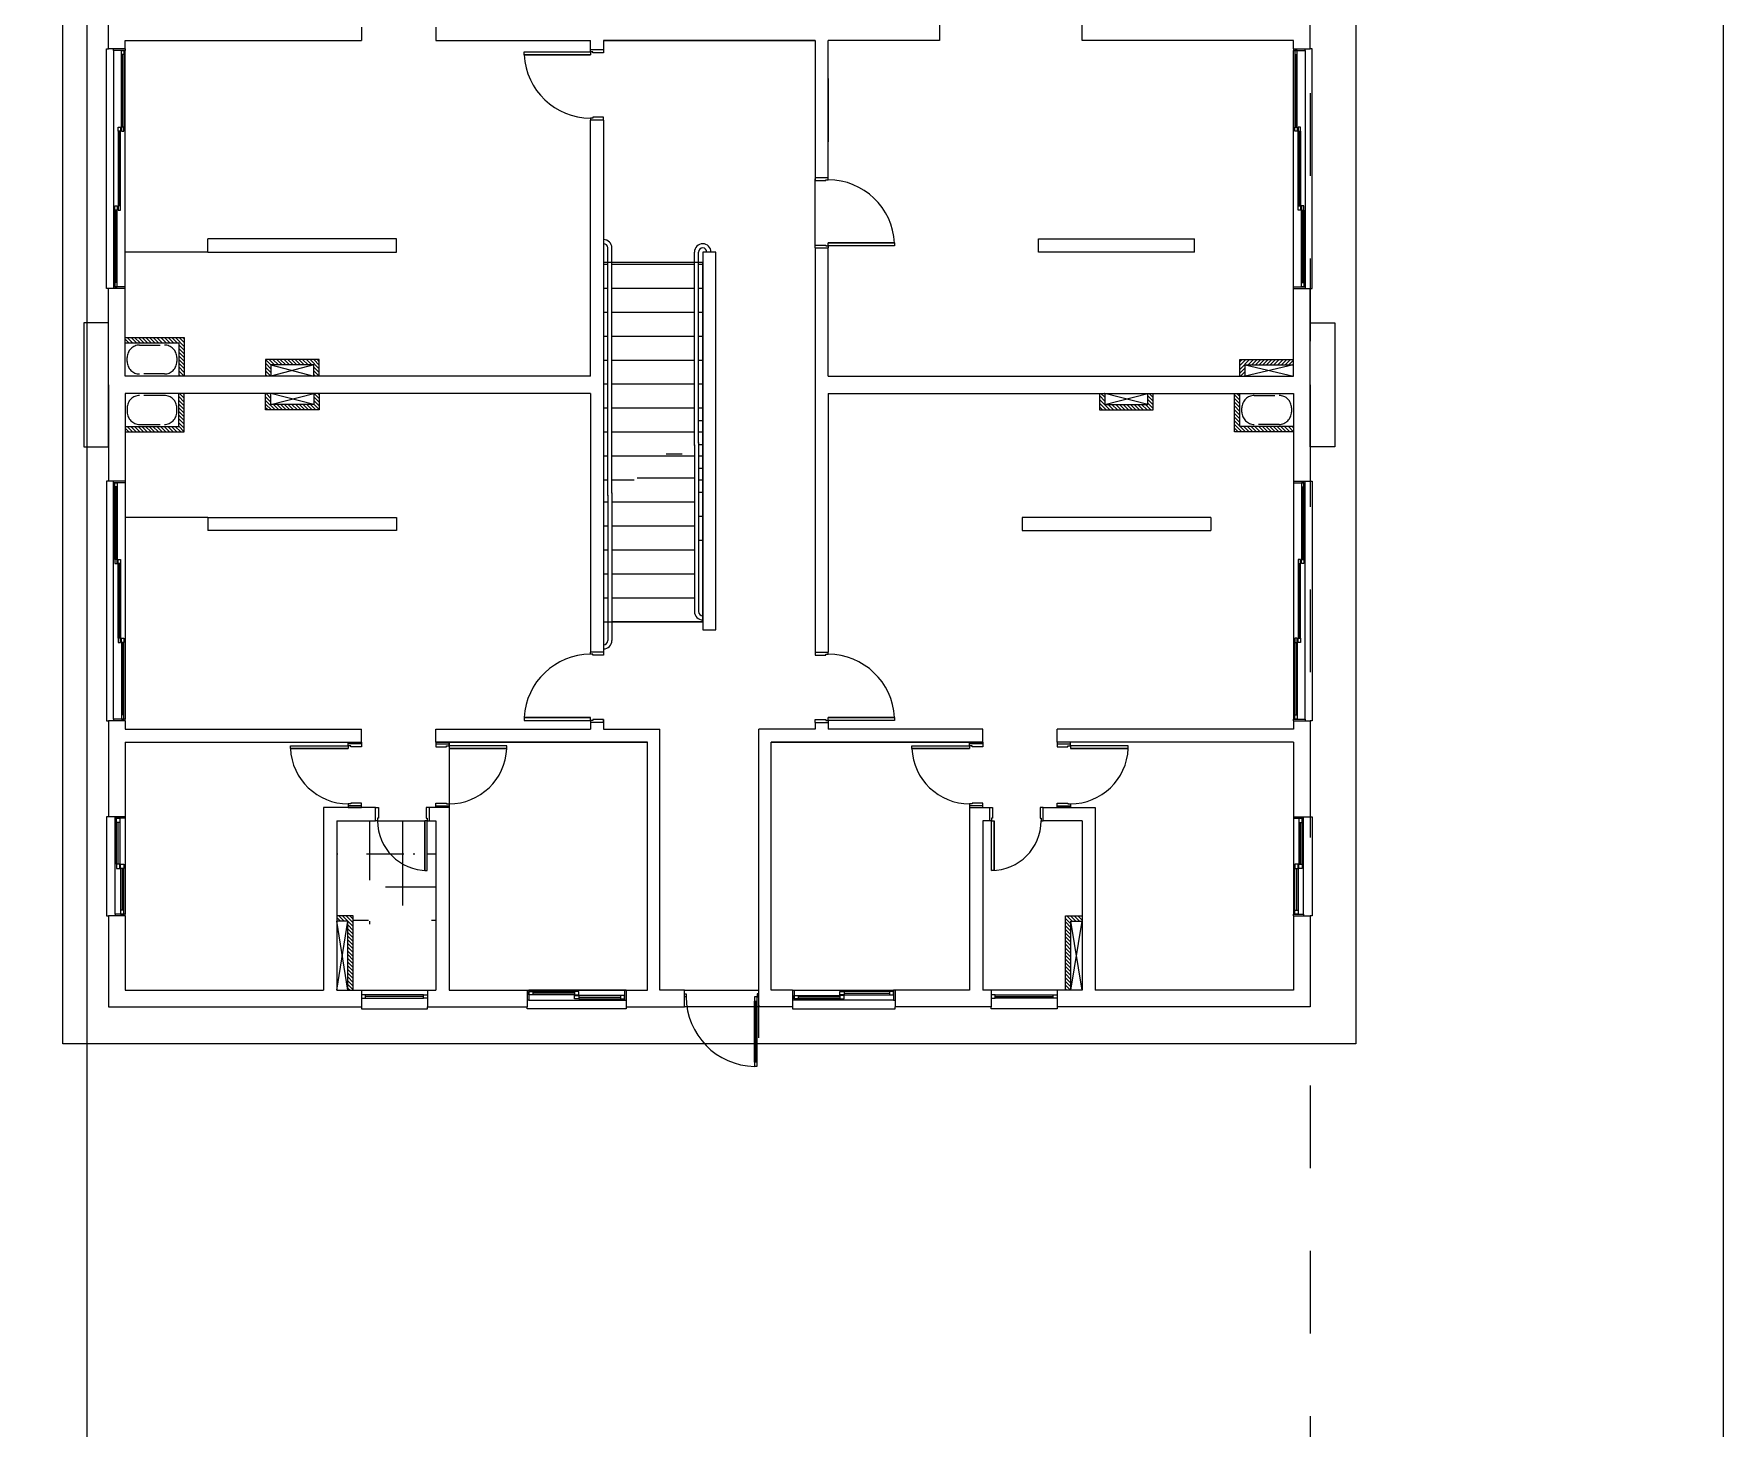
# Model space of a CAD drawing. Header units: millimetres. Extents: x 409504 to 410674, y 7402686 to 14806894.
# Drawn here: x 409858.56 to 409879.01, y 7402901.92 to 7402918.79 of the extents above; entities that cross this region are included whole.
import ezdxf

# ---------------------------------------------------------------- set-up
doc = ezdxf.new("R2010")
doc.units = ezdxf.units.MM
doc.set_wipeout_variables(frame=1)
doc.linetypes.add('DASHED2', pattern=[0.375, 0.25, -0.125])
doc.linetypes.add('JIS_02_1.0', pattern=[2, 1, -1])
for name, color, linetype in [('Edificação Habitacional', 6, 'Continuous'), ('G_meiofio', 8, 'Continuous'), ('G_quadra', 4, 'Continuous'), ('G_txareasdatas', 1, 'Continuous')]:
    doc.layers.add(name, color=color, linetype=linetype)

# ---------------------------------------------------------------- blocks, each defined once
blk = doc.blocks.new('A$C5CAC4E4C')
for p, q in [((0, 0), (0, 16.25)), ((15.65, 16.25), (15.65, 0)), ((10.61, 13.337), (10.61, 12.137)), ((0.555, 12.137), (0.555, 13.197)), ((15.095, 12.137), (15.095, 13.197)), ((3.615, 12.297), (3.615, 12.137)), ((4.515, 12.297), (4.515, 12.137)), ((12.335, 12.137), (12.335, 12.382)), ((0.555, 12.137), (0.555, 12.137)), ((0.555, 12.037), (0.555, 12.137)), ((0.755, 12.137), (3.615, 12.137)), ((0.755, 12.037), (0.755, 12.137)), ((4.515, 12.137), (6.385, 12.137)), ((6.545, 12.137), (9.105, 12.137)), ((6.545, 12.137), (6.545, 11.987)), ((9.105, 12.137), (6.545, 12.137)), ((9.105, 12.137), (9.105, 10.477)), ((9.265, 10.477), (9.265, 12.137)), ((10.61, 12.137), (9.265, 12.137)), ((14.895, 12.137), (12.335, 12.137)), ((14.895, 12.037), (14.895, 12.137)), ((15.095, 12.137), (15.095, 12.137)), ((15.095, 12.037), (15.095, 12.137)), ((0.53, 9.137), (0.53, 12.037)), ((0.53, 12.037), (0.555, 12.037)), ((0.755, 12.037), (0.555, 12.037)), ((0.615, 12.017), (0.615, 12.037)), ((0.615, 12.017), (0.615, 9.157)), ((0.755, 12.017), (0.615, 12.017)), ((0.71, 11.967), (0.71, 12.017)), ((0.71, 12.017), (0.74, 12.017)), ((0.71, 11.089), (0.71, 11.967)), ((0.74, 11.967), (0.71, 11.967)), ((0.725, 11.089), (0.725, 11.967)), ((0.74, 12.017), (0.74, 11.967)), ((0.74, 11.967), (0.74, 11.089)), ((0.755, 12.037), (0.755, 12.017)), ((0.755, 9.157), (0.755, 12.017)), ((6.545, 12.022), (6.385, 12.022)), ((14.895, 12.037), (15.095, 12.037)), ((14.895, 12.037), (14.895, 12.017)), ((14.895, 9.157), (14.895, 12.017)), ((14.895, 12.017), (15.035, 12.017)), ((14.91, 12.017), (14.91, 11.967)), ((14.94, 12.017), (14.91, 12.017)), ((14.91, 11.967), (14.91, 11.089)), ((14.91, 11.967), (14.94, 11.967)), ((14.925, 11.089), (14.925, 11.967)), ((14.94, 11.967), (14.94, 12.017)), ((14.94, 11.089), (14.94, 11.967)), ((15.035, 12.017), (15.035, 12.037)), ((15.035, 12.017), (15.035, 9.157)), ((15.12, 12.037), (15.095, 12.037)), ((15.12, 9.137), (15.12, 12.037)), ((9.265, 11.677), (9.265, 10.912)), ((0.67, 11.039), (0.67, 11.089)), ((0.67, 11.089), (0.7, 11.089)), ((0.7, 11.089), (0.7, 11.039)), ((0.74, 11.089), (0.71, 11.089)), ((0.71, 11.089), (0.71, 11.039)), ((0.74, 11.039), (0.74, 11.089)), ((6.385, 8.077), (6.385, 11.172)), ((6.545, 11.172), (6.385, 11.172)), ((6.545, 11.172), (6.545, 4.737)), ((14.91, 11.039), (14.91, 11.089)), ((14.91, 11.089), (14.94, 11.089)), ((14.94, 11.089), (14.94, 11.039)), ((14.95, 11.089), (14.95, 11.039)), ((14.98, 11.089), (14.95, 11.089)), ((14.98, 11.039), (14.98, 11.089)), ((0.67, 11.039), (0.67, 10.135)), ((0.7, 11.039), (0.67, 11.039)), ((0.685, 11.039), (0.685, 10.135)), ((0.7, 10.135), (0.7, 11.039)), ((0.71, 11.039), (0.74, 11.039)), ((14.94, 11.039), (14.91, 11.039)), ((14.95, 10.135), (14.95, 11.039)), ((14.95, 11.039), (14.98, 11.039)), ((14.965, 11.039), (14.965, 10.135)), ((14.98, 11.039), (14.98, 10.135)), ((9.105, 10.477), (9.265, 10.477)), ((9.105, 9.662), (9.105, 10.462)), ((0.63, 10.085), (0.63, 10.135)), ((0.63, 10.135), (0.66, 10.135)), ((0.63, 10.085), (0.63, 9.207)), ((0.66, 10.085), (0.63, 10.085)), ((0.645, 10.085), (0.645, 9.207)), ((0.66, 10.135), (0.66, 10.085)), ((0.66, 9.207), (0.66, 10.085)), ((0.7, 10.135), (0.67, 10.135)), ((0.67, 10.135), (0.67, 10.085)), ((0.67, 10.085), (0.7, 10.085)), ((0.7, 10.085), (0.7, 10.135)), ((14.95, 10.085), (14.95, 10.135)), ((14.95, 10.135), (14.98, 10.135)), ((14.98, 10.085), (14.95, 10.085)), ((14.98, 10.135), (14.98, 10.085)), ((14.99, 10.135), (14.99, 10.085)), ((15.02, 10.135), (14.99, 10.135)), ((14.99, 9.207), (14.99, 10.085)), ((14.99, 10.085), (15.02, 10.085)), ((15.005, 10.085), (15.005, 9.207)), ((15.02, 10.085), (15.02, 10.135)), ((15.02, 10.085), (15.02, 9.207)), ((1.755, 9.577), (1.755, 9.737)), ((4.04, 9.737), (1.755, 9.737)), ((4.04, 9.577), (4.04, 9.737)), ((6.545, 9.727), (6.545, 9.727)), ((6.545, 9.677), (6.545, 9.677)), ((6.595, 6.632), (6.595, 9.627)), ((6.645, 6.661), (6.645, 9.627)), ((7.745, 9.677), (7.745, 9.677)), ((7.745, 9.677), (7.745, 9.677)), ((7.745, 9.627), (7.745, 9.627)), ((7.745, 9.627), (7.745, 9.627)), ((9.105, 9.627), (9.105, 4.737)), ((9.105, 9.627), (9.265, 9.627)), ((9.265, 8.077), (9.265, 9.627)), ((11.81, 9.577), (11.81, 9.737)), ((11.81, 9.737), (13.695, 9.737)), ((13.695, 9.577), (13.695, 9.737)), ((1.755, 9.577), (0.755, 9.577)), ((1.755, 9.577), (4.04, 9.577)), ((7.745, 9.452), (6.545, 9.452)), ((6.545, 9.452), (6.545, 5.102)), ((6.595, 9.427), (6.545, 9.427)), ((7.645, 9.427), (6.645, 9.427)), ((7.645, 7.238), (7.645, 9.577)), ((7.695, 7.267), (7.695, 9.577)), ((7.745, 9.427), (7.695, 9.427)), ((7.905, 9.577), (7.745, 9.577)), ((7.745, 9.577), (7.745, 5.007)), ((7.745, 5.102), (7.745, 9.452)), ((7.795, 9.577), (7.795, 9.577)), ((7.845, 9.577), (7.845, 9.577)), ((7.905, 5.007), (7.905, 9.577)), ((13.695, 9.577), (11.81, 9.577)), ((0.66, 9.207), (0.63, 9.207)), ((0.63, 9.207), (0.63, 9.157)), ((0.66, 9.157), (0.66, 9.207)), ((14.99, 9.157), (14.99, 9.207)), ((14.99, 9.207), (15.02, 9.207)), ((15.02, 9.207), (15.02, 9.157)), ((0.555, 9.137), (0.53, 9.137)), ((0.755, 9.137), (0.555, 9.137)), ((0.555, 7.972), (0.555, 9.137)), ((0.755, 9.157), (0.615, 9.157)), ((0.615, 9.157), (0.615, 9.137)), ((0.63, 9.157), (0.66, 9.157)), ((0.755, 9.137), (0.755, 9.157)), ((0.755, 8.077), (0.755, 9.137)), ((6.595, 9.137), (6.545, 9.137)), ((7.645, 9.137), (6.645, 9.137)), ((7.745, 9.137), (7.695, 9.137)), ((14.895, 9.137), (14.895, 9.157)), ((14.895, 9.157), (15.035, 9.157)), ((14.895, 9.137), (15.095, 9.137)), ((14.895, 8.077), (14.895, 9.137)), ((15.02, 9.157), (14.99, 9.157)), ((15.035, 9.157), (15.035, 9.137)), ((15.095, 7.972), (15.095, 9.137)), ((15.095, 9.137), (15.12, 9.137)), ((6.595, 8.847), (6.545, 8.847)), ((7.645, 8.847), (6.645, 8.847)), ((7.745, 8.847), (7.695, 8.847)), ((0.555, 8.722), (0.255, 8.722)), ((0.255, 8.722), (0.255, 7.222)), ((0.555, 7.222), (0.555, 8.722)), ((15.095, 7.222), (15.095, 8.722)), ((15.095, 8.722), (15.395, 8.722)), ((15.395, 8.722), (15.395, 7.222)), ((0.755, 8.542), (1.47, 8.542)), ((0.755, 8.477), (1.405, 8.477)), ((1.405, 8.477), (1.405, 8.077)), ((1.47, 8.542), (1.47, 8.077)), ((6.595, 8.557), (6.545, 8.557)), ((7.645, 8.557), (6.645, 8.557)), ((7.745, 8.557), (7.695, 8.557)), ((3.105, 8.277), (2.455, 8.277)), ((2.455, 8.277), (2.455, 8.077)), ((2.52, 8.212), (3.04, 8.077)), ((3.04, 8.212), (2.52, 8.077)), ((3.04, 8.212), (2.52, 8.212)), ((2.52, 8.212), (2.52, 8.077)), ((3.04, 8.077), (3.04, 8.212)), ((3.105, 8.077), (3.105, 8.277)), ((6.595, 8.267), (6.545, 8.267)), ((7.645, 8.267), (6.645, 8.267)), ((7.745, 8.267), (7.695, 8.267)), ((14.245, 8.077), (14.245, 8.277)), ((14.245, 8.277), (14.895, 8.277)), ((14.895, 8.212), (14.31, 8.077)), ((14.31, 8.212), (14.895, 8.077)), ((14.31, 8.077), (14.31, 8.212)), ((14.31, 8.212), (14.895, 8.212)), ((6.385, 8.077), (0.755, 8.077)), ((6.385, 8.077), (0.755, 8.077)), ((6.595, 7.977), (6.545, 7.977)), ((7.645, 7.977), (6.645, 7.977)), ((7.745, 7.977), (7.695, 7.977)), ((9.265, 8.077), (14.895, 8.077)), ((9.265, 8.077), (14.895, 8.077)), ((0.555, 7.972), (0.555, 6.807)), ((6.385, 7.867), (0.755, 7.867)), ((0.755, 7.867), (0.755, 6.807)), ((1.405, 7.467), (1.405, 7.867)), ((1.47, 7.402), (1.47, 7.867)), ((2.455, 7.667), (2.455, 7.867)), ((2.52, 7.732), (3.04, 7.867)), ((3.04, 7.732), (2.52, 7.867)), ((2.52, 7.732), (2.52, 7.867)), ((3.04, 7.867), (3.04, 7.732)), ((3.105, 7.867), (3.105, 7.667)), ((6.385, 7.867), (6.385, 4.737)), ((9.265, 7.867), (9.265, 4.737)), ((9.265, 7.867), (14.895, 7.867)), ((12.545, 7.867), (12.545, 7.667)), ((13.13, 7.732), (12.61, 7.867)), ((12.61, 7.732), (13.13, 7.867)), ((12.61, 7.867), (12.61, 7.732)), ((13.13, 7.732), (13.13, 7.867)), ((13.195, 7.667), (13.195, 7.867)), ((14.18, 7.402), (14.18, 7.867)), ((14.245, 7.467), (14.245, 7.867)), ((14.895, 7.867), (14.895, 6.807)), ((15.095, 7.972), (15.095, 6.807)), ((3.105, 7.667), (2.455, 7.667)), ((3.04, 7.732), (2.52, 7.732)), ((6.595, 7.687), (6.545, 7.687)), ((7.645, 7.687), (6.645, 7.687)), ((7.745, 7.687), (7.695, 7.687)), ((12.545, 7.667), (13.195, 7.667)), ((12.61, 7.732), (13.13, 7.732)), ((0.755, 7.467), (1.405, 7.467)), ((0.755, 7.402), (1.47, 7.402)), ((6.595, 7.397), (6.545, 7.397)), ((7.645, 7.397), (6.645, 7.397)), ((7.745, 7.537), (7.695, 7.537)), ((7.745, 7.397), (7.695, 7.397)), ((14.895, 7.402), (14.18, 7.402)), ((14.895, 7.467), (14.245, 7.467)), ((0.255, 7.222), (0.555, 7.222)), ((7.645, 7.243), (7.645, 5.227)), ((7.695, 7.272), (7.695, 5.227)), ((7.745, 7.247), (7.695, 7.247)), ((15.395, 7.222), (15.095, 7.222)), ((6.595, 7.107), (6.545, 7.107)), ((7.418, 7.107), (6.645, 7.107)), ((7.495, 7.132), (7.302, 7.132)), ((7.645, 7.107), (7.418, 7.107)), ((7.745, 7.107), (7.695, 7.107)), ((7.745, 6.957), (7.695, 6.957)), ((0.555, 6.807), (0.53, 6.807)), ((0.53, 6.807), (0.53, 3.907)), ((0.755, 6.807), (0.555, 6.807)), ((0.615, 6.787), (0.615, 6.807)), ((0.615, 3.927), (0.615, 6.787)), ((0.755, 6.787), (0.615, 6.787)), ((0.63, 6.737), (0.63, 6.787)), ((0.63, 6.787), (0.66, 6.787)), ((0.66, 6.787), (0.66, 6.737)), ((0.755, 6.807), (0.755, 6.787)), ((0.755, 6.787), (0.755, 3.927)), ((6.595, 6.817), (6.545, 6.817)), ((6.916, 6.817), (6.645, 6.817)), ((7.645, 6.842), (6.95, 6.842)), ((7.745, 6.817), (7.695, 6.817)), ((14.895, 6.807), (15.095, 6.807)), ((14.895, 6.807), (14.895, 6.787)), ((14.895, 6.787), (14.895, 3.927)), ((14.895, 6.787), (15.035, 6.787)), ((14.99, 6.787), (14.99, 6.737)), ((15.02, 6.787), (14.99, 6.787)), ((15.02, 6.737), (15.02, 6.787)), ((15.035, 6.787), (15.035, 6.807)), ((15.035, 3.927), (15.035, 6.787)), ((15.095, 6.807), (15.12, 6.807)), ((15.12, 6.807), (15.12, 3.907)), ((0.63, 5.859), (0.63, 6.737)), ((0.66, 6.737), (0.63, 6.737)), ((0.645, 5.859), (0.645, 6.737)), ((0.66, 6.737), (0.66, 5.859)), ((6.595, 6.552), (6.545, 6.552)), ((6.595, 6.637), (6.595, 4.877)), ((6.645, 6.666), (6.645, 4.877)), ((7.645, 6.552), (6.645, 6.552)), ((7.745, 6.667), (7.695, 6.667)), ((14.99, 6.737), (14.99, 5.859)), ((14.99, 6.737), (15.02, 6.737)), ((15.005, 5.859), (15.005, 6.737)), ((15.02, 5.859), (15.02, 6.737)), ((1.755, 6.367), (0.755, 6.367)), ((1.755, 6.367), (4.04, 6.367)), ((1.755, 6.367), (1.755, 6.207)), ((4.04, 6.367), (4.04, 6.207)), ((7.745, 6.377), (7.695, 6.377)), ((13.895, 6.367), (11.61, 6.367)), ((11.61, 6.367), (11.61, 6.207)), ((13.895, 6.367), (13.895, 6.207)), ((4.04, 6.207), (1.755, 6.207)), ((6.595, 6.262), (6.545, 6.262)), ((7.645, 6.262), (6.645, 6.262)), ((11.61, 6.207), (13.895, 6.207)), ((6.595, 5.972), (6.545, 5.972)), ((7.645, 5.972), (6.645, 5.972)), ((7.745, 6.087), (7.695, 6.087)), ((0.66, 5.859), (0.63, 5.859)), ((0.63, 5.859), (0.63, 5.809)), ((0.63, 5.809), (0.66, 5.809)), ((0.66, 5.809), (0.66, 5.859)), ((0.67, 5.809), (0.67, 5.859)), ((0.67, 5.859), (0.7, 5.859)), ((0.67, 4.905), (0.67, 5.809)), ((0.7, 5.809), (0.67, 5.809)), ((0.685, 4.905), (0.685, 5.809)), ((0.7, 5.859), (0.7, 5.809)), ((0.7, 5.809), (0.7, 4.905)), ((14.95, 5.859), (14.95, 5.809)), ((14.98, 5.859), (14.95, 5.859)), ((14.95, 5.809), (14.95, 4.905)), ((14.95, 5.809), (14.98, 5.809)), ((14.965, 4.905), (14.965, 5.809)), ((14.98, 5.809), (14.98, 5.859)), ((14.98, 4.905), (14.98, 5.809)), ((14.99, 5.809), (14.99, 5.859)), ((14.99, 5.859), (15.02, 5.859)), ((15.02, 5.809), (14.99, 5.809)), ((15.02, 5.859), (15.02, 5.809)), ((6.595, 5.682), (6.545, 5.682)), ((7.645, 5.682), (6.645, 5.682)), ((6.595, 5.392), (6.545, 5.392)), ((7.645, 5.392), (6.645, 5.392)), ((7.745, 5.177), (7.745, 5.177)), ((7.745, 5.127), (7.745, 5.127)), ((6.545, 5.102), (7.745, 5.102)), ((7.745, 5.102), (6.645, 5.102)), ((7.745, 5.007), (7.905, 5.007)), ((0.7, 4.905), (0.67, 4.905)), ((0.67, 4.905), (0.67, 4.855)), ((0.67, 4.855), (0.7, 4.855)), ((0.7, 4.855), (0.7, 4.905)), ((0.71, 4.855), (0.71, 4.905)), ((0.71, 4.905), (0.74, 4.905)), ((0.71, 4.855), (0.71, 3.977)), ((0.74, 4.855), (0.71, 4.855)), ((0.725, 4.855), (0.725, 3.977)), ((0.74, 4.905), (0.74, 4.855)), ((0.74, 3.977), (0.74, 4.855)), ((6.545, 4.737), (6.385, 4.737)), ((6.545, 4.827), (6.545, 4.827)), ((6.545, 4.777), (6.545, 4.777)), ((9.105, 4.737), (9.265, 4.737)), ((14.91, 4.905), (14.91, 4.855)), ((14.94, 4.905), (14.91, 4.905)), ((14.91, 3.977), (14.91, 4.855)), ((14.91, 4.855), (14.94, 4.855)), ((14.925, 4.855), (14.925, 3.977)), ((14.94, 4.855), (14.94, 4.905)), ((14.94, 4.855), (14.94, 3.977)), ((14.95, 4.855), (14.95, 4.905)), ((14.95, 4.905), (14.98, 4.905)), ((14.98, 4.855), (14.95, 4.855)), ((14.98, 4.905), (14.98, 4.855)), ((0.53, 3.907), (0.555, 3.907)), ((0.555, 3.907), (0.555, 3.807)), ((0.755, 3.907), (0.555, 3.907)), ((0.755, 3.927), (0.615, 3.927)), ((0.615, 3.927), (0.615, 3.907)), ((0.74, 3.977), (0.71, 3.977)), ((0.71, 3.977), (0.71, 3.927)), ((0.71, 3.927), (0.74, 3.927)), ((0.74, 3.927), (0.74, 3.977)), ((0.755, 3.907), (0.755, 3.927)), ((0.755, 3.907), (0.755, 3.807)), ((6.385, 3.887), (6.385, 3.807)), ((6.545, 3.887), (6.385, 3.887)), ((6.545, 3.922), (6.545, 3.807)), ((9.105, 3.887), (9.105, 3.807)), ((9.105, 3.887), (9.265, 3.887)), ((9.265, 3.887), (9.265, 3.807)), ((14.895, 3.907), (14.895, 3.927)), ((14.895, 3.927), (15.035, 3.927)), ((14.895, 3.907), (14.895, 3.807)), ((14.895, 3.907), (15.095, 3.907)), ((14.91, 3.927), (14.91, 3.977)), ((14.91, 3.977), (14.94, 3.977)), ((14.94, 3.927), (14.91, 3.927)), ((14.94, 3.977), (14.94, 3.927)), ((15.035, 3.927), (15.035, 3.907)), ((15.095, 3.907), (15.095, 3.807)), ((15.12, 3.907), (15.095, 3.907)), ((0.555, 3.807), (0.555, 2.747)), ((0.555, 3.807), (0.555, 3.807)), ((0.755, 3.807), (3.615, 3.807)), ((3.615, 3.647), (3.615, 3.807)), ((4.515, 3.807), (6.385, 3.807)), ((4.515, 3.647), (4.515, 3.807)), ((6.545, 3.807), (7.225, 3.807)), ((7.225, 0.647), (7.225, 3.807)), ((8.425, 0.447), (8.425, 3.807)), ((9.105, 3.807), (8.425, 3.807)), ((11.135, 3.807), (9.265, 3.807)), ((11.135, 3.647), (11.135, 3.807)), ((14.895, 3.807), (12.035, 3.807)), ((12.035, 3.647), (12.035, 3.807)), ((15.095, 3.807), (15.095, 2.747)), ((15.095, 3.807), (15.095, 3.807)), ((0.755, 3.647), (3.615, 3.647)), ((0.755, 3.647), (0.755, 2.747)), ((3.455, 3.627), (3.455, 3.647)), ((3.455, 3.647), (3.615, 3.647)), ((3.615, 3.627), (3.455, 3.627)), ((3.615, 3.647), (3.615, 3.627)), ((7.075, 3.647), (4.515, 3.647)), ((4.515, 3.647), (7.075, 3.647)), ((4.675, 3.647), (4.515, 3.647)), ((4.515, 3.647), (4.515, 3.627)), ((4.515, 3.627), (4.675, 3.627)), ((7.075, 3.647), (4.675, 3.647)), ((4.675, 3.647), (4.675, 0.647)), ((4.675, 3.627), (4.675, 3.647)), ((7.075, 0.647), (7.075, 3.647)), ((7.075, 0.647), (7.075, 3.647)), ((7.075, 0.647), (7.075, 3.647)), ((8.575, 0.647), (8.575, 3.647)), ((8.575, 3.647), (11.135, 3.647)), ((11.135, 3.647), (8.575, 3.647)), ((10.975, 3.627), (10.975, 3.647)), ((10.975, 3.647), (11.135, 3.647)), ((11.135, 3.627), (10.975, 3.627)), ((11.135, 3.647), (11.135, 3.627)), ((14.895, 3.647), (12.035, 3.647)), ((12.195, 3.647), (12.035, 3.647)), ((12.035, 3.647), (12.035, 3.627)), ((12.035, 3.627), (12.195, 3.627)), ((12.195, 3.627), (12.195, 3.647)), ((14.895, 3.647), (14.895, 2.747)), ((3.615, 2.877), (3.455, 2.877)), ((3.455, 2.877), (3.455, 2.857)), ((3.615, 2.857), (3.615, 2.877)), ((4.515, 2.877), (4.675, 2.877)), ((4.515, 2.857), (4.515, 2.877)), ((4.675, 2.877), (4.675, 2.857)), ((11.135, 2.877), (10.975, 2.877)), ((10.975, 2.877), (10.975, 2.857)), ((11.135, 2.857), (11.135, 2.877)), ((12.035, 2.877), (12.195, 2.877)), ((12.035, 2.857), (12.035, 2.877)), ((12.195, 2.877), (12.195, 2.857)), ((0.555, 2.747), (0.53, 2.747)), ((0.53, 2.747), (0.53, 1.547)), ((0.755, 2.747), (0.555, 2.747)), ((0.635, 2.727), (0.635, 2.747)), ((0.635, 1.567), (0.635, 2.727)), ((0.755, 2.727), (0.635, 2.727)), ((0.65, 2.677), (0.65, 2.727)), ((0.65, 2.727), (0.69, 2.727)), ((0.65, 2.172), (0.65, 2.677)), ((0.69, 2.677), (0.65, 2.677)), ((0.67, 2.172), (0.67, 2.677)), ((0.69, 2.727), (0.69, 2.677)), ((0.69, 2.677), (0.69, 2.172)), ((0.755, 2.747), (0.755, 2.727)), ((0.755, 2.727), (0.755, 1.567)), ((3.155, 2.857), (3.155, 0.647)), ((3.785, 2.857), (3.155, 2.857)), ((3.315, 2.697), (3.315, 0.647)), ((3.315, 2.697), (3.785, 2.697)), ((3.455, 2.857), (3.615, 2.857)), ((3.785, 2.697), (3.785, 2.857)), ((3.81, 2.697), (4.38, 2.697)), ((4.675, 2.857), (4.435, 2.857)), ((4.435, 2.857), (4.435, 2.697)), ((4.435, 2.697), (4.515, 2.697)), ((4.675, 2.857), (4.515, 2.857)), ((4.515, 2.697), (4.515, 0.647)), ((4.675, 2.857), (4.675, 0.647)), ((10.975, 2.857), (10.975, 0.647)), ((10.975, 2.857), (11.135, 2.857)), ((10.975, 2.857), (11.215, 2.857)), ((11.135, 2.697), (11.135, 0.647)), ((11.215, 2.697), (11.135, 2.697)), ((11.215, 2.857), (11.215, 2.697)), ((11.865, 2.697), (11.865, 2.857)), ((11.865, 2.857), (12.495, 2.857)), ((12.335, 2.697), (11.865, 2.697)), ((12.195, 2.857), (12.035, 2.857)), ((12.335, 2.697), (12.335, 0.647)), ((12.495, 2.857), (12.495, 0.647)), ((14.895, 2.747), (15.095, 2.747)), ((14.895, 2.747), (14.895, 2.727)), ((14.895, 2.727), (14.895, 1.567)), ((14.895, 2.727), (15.015, 2.727)), ((14.96, 2.727), (14.96, 2.677)), ((15, 2.727), (14.96, 2.727)), ((14.96, 2.677), (14.96, 2.172)), ((14.96, 2.677), (15, 2.677)), ((14.98, 2.172), (14.98, 2.677)), ((15, 2.677), (15, 2.727)), ((15, 2.172), (15, 2.677)), ((15.015, 2.727), (15.015, 2.747)), ((15.015, 1.567), (15.015, 2.727)), ((15.095, 2.747), (15.12, 2.747)), ((15.12, 2.747), (15.12, 1.547)), ((0.69, 2.172), (0.65, 2.172)), ((0.65, 2.172), (0.65, 2.122)), ((0.65, 2.122), (0.69, 2.122)), ((0.69, 2.122), (0.69, 2.172)), ((0.7, 2.122), (0.7, 2.172)), ((0.7, 2.172), (0.74, 2.172)), ((0.7, 2.122), (0.7, 1.617)), ((0.74, 2.122), (0.7, 2.122)), ((0.72, 2.122), (0.72, 1.617)), ((0.74, 2.172), (0.74, 2.122)), ((0.74, 1.617), (0.74, 2.122)), ((14.91, 2.172), (14.91, 2.122)), ((14.95, 2.172), (14.91, 2.172)), ((14.91, 1.617), (14.91, 2.122)), ((14.91, 2.122), (14.95, 2.122)), ((14.93, 2.122), (14.93, 1.617)), ((14.95, 2.122), (14.95, 2.172)), ((14.95, 2.122), (14.95, 1.617)), ((14.96, 2.122), (14.96, 2.172)), ((14.96, 2.172), (15, 2.172)), ((15, 2.122), (14.96, 2.122)), ((15, 2.172), (15, 2.122)), ((0.53, 1.547), (0.555, 1.547)), ((0.555, 1.547), (0.555, 0.447)), ((0.755, 1.547), (0.555, 1.547)), ((0.755, 1.567), (0.635, 1.567)), ((0.635, 1.567), (0.635, 1.547)), ((0.74, 1.617), (0.7, 1.617)), ((0.7, 1.617), (0.7, 1.567)), ((0.7, 1.567), (0.74, 1.567)), ((0.74, 1.567), (0.74, 1.617)), ((0.755, 1.547), (0.755, 1.567)), ((0.755, 1.547), (0.755, 0.647)), ((3.515, 1.547), (3.315, 1.547)), ((3.315, 0.647), (3.45, 1.482)), ((3.45, 0.647), (3.315, 1.482)), ((3.45, 1.482), (3.315, 1.482)), ((3.45, 0.647), (3.45, 1.482)), ((3.515, 0.647), (3.515, 1.547)), ((12.135, 0.647), (12.135, 1.547)), ((12.135, 1.547), (12.335, 1.547)), ((12.335, 0.647), (12.2, 1.482)), ((12.2, 0.647), (12.335, 1.482)), ((12.2, 0.647), (12.2, 1.482)), ((12.2, 1.482), (12.335, 1.482)), ((14.895, 1.547), (14.895, 1.567)), ((14.895, 1.567), (15.015, 1.567)), ((14.895, 1.547), (15.095, 1.547)), ((14.895, 1.547), (14.895, 0.647)), ((14.91, 1.567), (14.91, 1.617)), ((14.91, 1.617), (14.95, 1.617)), ((14.95, 1.567), (14.91, 1.567)), ((14.95, 1.617), (14.95, 1.567)), ((15.015, 1.567), (15.015, 1.547)), ((15.095, 1.547), (15.095, 0.447)), ((15.12, 1.547), (15.095, 1.547)), ((0.755, 0.647), (3.155, 0.647)), ((3.315, 0.647), (3.615, 0.647)), ((3.615, 0.647), (3.615, 0.447)), ((3.615, 0.647), (3.615, 0.447)), ((3.615, 0.647), (4.415, 0.647)), ((4.415, 0.647), (4.415, 0.447)), ((4.415, 0.647), (4.415, 0.447)), ((4.415, 0.647), (4.515, 0.647)), ((4.675, 0.647), (7.075, 0.647)), ((4.675, 0.647), (5.62, 0.647)), ((5.62, 0.647), (5.62, 0.447)), ((5.62, 0.647), (5.64, 0.647)), ((6.8, 0.647), (5.64, 0.647)), ((5.64, 0.647), (5.64, 0.527)), ((5.64, 0.632), (5.69, 0.632)), ((5.64, 0.592), (5.64, 0.632)), ((5.69, 0.632), (6.195, 0.632)), ((5.69, 0.632), (5.69, 0.592)), ((6.245, 0.632), (6.195, 0.632)), ((6.195, 0.632), (6.195, 0.592)), ((6.245, 0.592), (6.245, 0.632)), ((6.82, 0.647), (6.8, 0.647)), ((6.8, 0.647), (6.8, 0.527)), ((6.82, 0.647), (6.82, 0.447)), ((6.82, 0.647), (7.075, 0.647)), ((7.525, 0.647), (7.225, 0.647)), ((7.525, 0.647), (8.425, 0.647)), ((7.525, 0.447), (7.525, 0.647)), ((8.83, 0.647), (8.575, 0.647)), ((8.83, 0.647), (8.83, 0.447)), ((8.83, 0.647), (8.85, 0.647)), ((8.85, 0.647), (10.055, 0.647)), ((8.85, 0.647), (8.85, 0.527)), ((9.405, 0.632), (9.455, 0.632)), ((9.405, 0.592), (9.405, 0.632)), ((10.005, 0.632), (9.455, 0.632)), ((9.455, 0.632), (9.455, 0.592)), ((10.055, 0.632), (10.005, 0.632)), ((10.005, 0.632), (10.005, 0.592)), ((10.075, 0.647), (10.055, 0.647)), ((10.055, 0.647), (10.055, 0.527)), ((10.055, 0.592), (10.055, 0.632)), ((10.075, 0.647), (10.075, 0.447)), ((10.975, 0.647), (10.075, 0.647)), ((11.235, 0.647), (11.135, 0.647)), ((11.235, 0.647), (11.235, 0.447)), ((11.235, 0.647), (11.235, 0.447)), ((12.035, 0.647), (11.235, 0.647)), ((12.035, 0.647), (12.035, 0.447)), ((12.035, 0.647), (12.035, 0.447)), ((12.335, 0.647), (12.035, 0.647)), ((14.895, 0.647), (12.495, 0.647)), ((0.555, 0.447), (3.615, 0.447)), ((3.665, 0.591), (3.615, 0.591)), ((3.615, 0.591), (3.615, 0.551)), ((3.615, 0.551), (3.665, 0.551)), ((3.615, 0.447), (3.615, 0.422)), ((3.615, 0.422), (4.415, 0.422)), ((4.365, 0.591), (3.665, 0.591)), ((3.665, 0.551), (3.665, 0.591)), ((4.365, 0.571), (3.665, 0.571)), ((3.665, 0.551), (4.365, 0.551)), ((4.365, 0.551), (4.365, 0.591)), ((4.365, 0.591), (4.415, 0.591)), ((4.415, 0.551), (4.365, 0.551)), ((4.415, 0.591), (4.415, 0.551)), ((4.415, 0.447), (5.62, 0.447)), ((4.415, 0.422), (4.415, 0.447)), ((5.64, 0.527), (5.62, 0.527)), ((5.62, 0.422), (5.62, 0.447)), ((6.82, 0.422), (5.62, 0.422)), ((5.69, 0.592), (5.64, 0.592)), ((5.64, 0.527), (6.8, 0.527)), ((6.195, 0.612), (5.69, 0.612)), ((6.195, 0.592), (5.69, 0.592)), ((6.195, 0.592), (6.245, 0.592)), ((6.195, 0.582), (6.245, 0.582)), ((6.195, 0.542), (6.195, 0.582)), ((6.245, 0.542), (6.195, 0.542)), ((6.75, 0.582), (6.245, 0.582)), ((6.245, 0.582), (6.245, 0.542)), ((6.245, 0.562), (6.75, 0.562)), ((6.245, 0.542), (6.75, 0.542)), ((6.8, 0.582), (6.75, 0.582)), ((6.75, 0.582), (6.75, 0.542)), ((6.75, 0.542), (6.8, 0.542)), ((6.8, 0.542), (6.8, 0.582)), ((6.8, 0.527), (6.82, 0.527)), ((6.82, 0.447), (7.225, 0.447)), ((6.82, 0.447), (7.525, 0.447)), ((6.82, 0.447), (6.82, 0.422)), ((7.525, 0.447), (7.525, 0.467)), ((8.425, 0.447), (7.525, 0.447)), ((8.425, 0.467), (8.425, 0.447)), ((8.83, 0.447), (8.425, 0.447)), ((8.425, 0.072), (8.425, 0.447)), ((8.85, 0.527), (8.83, 0.527)), ((8.83, 0.447), (8.83, 0.422)), ((8.83, 0.422), (10.075, 0.422)), ((8.85, 0.582), (8.9, 0.582)), ((8.85, 0.542), (8.85, 0.582)), ((8.9, 0.542), (8.85, 0.542)), ((10.055, 0.527), (8.85, 0.527)), ((8.9, 0.582), (9.405, 0.582)), ((8.9, 0.582), (8.9, 0.542)), ((9.405, 0.562), (8.9, 0.562)), ((9.405, 0.542), (8.9, 0.542)), ((9.455, 0.592), (9.405, 0.592)), ((9.455, 0.582), (9.405, 0.582)), ((9.405, 0.582), (9.405, 0.542)), ((9.405, 0.542), (9.455, 0.542)), ((9.455, 0.612), (10.005, 0.612)), ((9.455, 0.592), (10.005, 0.592)), ((9.455, 0.542), (9.455, 0.582)), ((10.005, 0.592), (10.055, 0.592)), ((10.055, 0.527), (10.075, 0.527)), ((11.235, 0.447), (10.075, 0.447)), ((10.075, 0.422), (10.075, 0.447)), ((11.285, 0.591), (11.235, 0.591)), ((11.235, 0.591), (11.235, 0.551)), ((11.235, 0.551), (11.285, 0.551)), ((11.235, 0.422), (11.235, 0.447)), ((12.035, 0.422), (11.235, 0.422)), ((11.285, 0.591), (11.985, 0.591)), ((11.285, 0.551), (11.285, 0.591)), ((11.285, 0.571), (11.985, 0.571)), ((11.985, 0.551), (11.285, 0.551)), ((11.985, 0.551), (11.985, 0.591)), ((11.985, 0.591), (12.035, 0.591)), ((12.035, 0.551), (11.985, 0.551)), ((12.035, 0.591), (12.035, 0.551)), ((15.095, 0.447), (12.035, 0.447)), ((12.035, 0.447), (12.035, 0.422))]:
    blk.add_line(p, q)
at = {"linetype": 'Continuous'}
for p, q in [((0.801, 8.477), (0.755, 8.523)), ((0.756, 8.477), (0.755, 8.478)), ((0.846, 8.477), (0.781, 8.542)), ((0.891, 8.477), (0.826, 8.542)), ((0.935, 8.477), (0.87, 8.542)), ((0.98, 8.477), (0.915, 8.542)), ((1.025, 8.477), (0.96, 8.542)), ((1.07, 8.477), (1.005, 8.542)), ((1.115, 8.477), (1.05, 8.542)), ((1.16, 8.477), (1.095, 8.542)), ((1.205, 8.477), (1.14, 8.542)), ((1.25, 8.477), (1.185, 8.542)), ((1.295, 8.477), (1.23, 8.542)), ((1.34, 8.477), (1.275, 8.542)), ((1.384, 8.477), (1.319, 8.542)), ((1.47, 8.436), (1.364, 8.542)), ((1.47, 8.391), (1.405, 8.456)), ((1.47, 8.346), (1.405, 8.411)), ((1.47, 8.481), (1.409, 8.542)), ((1.47, 8.526), (1.454, 8.542)), ((1.47, 8.302), (1.405, 8.367)), ((1.47, 8.257), (1.405, 8.322)), ((1.47, 8.212), (1.405, 8.277)), ((1.47, 8.167), (1.405, 8.232)), ((1.47, 8.122), (1.405, 8.187)), ((2.52, 8.211), (2.455, 8.276)), ((2.52, 8.166), (2.455, 8.231)), ((2.52, 8.121), (2.455, 8.186)), ((2.564, 8.212), (2.499, 8.277)), ((2.609, 8.212), (2.544, 8.277)), ((2.654, 8.212), (2.589, 8.277)), ((2.698, 8.212), (2.633, 8.277)), ((2.743, 8.212), (2.678, 8.277)), ((2.788, 8.212), (2.723, 8.277)), ((2.833, 8.212), (2.768, 8.277)), ((2.878, 8.212), (2.813, 8.277)), ((2.923, 8.212), (2.858, 8.277)), ((2.968, 8.212), (2.903, 8.277)), ((3.013, 8.212), (2.948, 8.277)), ((3.105, 8.165), (2.993, 8.277)), ((3.105, 8.209), (3.038, 8.277)), ((3.105, 8.12), (3.04, 8.185)), ((3.105, 8.254), (3.082, 8.277)), ((14.245, 8.248), (14.274, 8.277)), ((14.245, 8.203), (14.319, 8.277)), ((14.245, 8.158), (14.364, 8.277)), ((14.344, 8.212), (14.409, 8.277)), ((14.389, 8.212), (14.454, 8.277)), ((14.434, 8.212), (14.499, 8.277)), ((14.478, 8.212), (14.543, 8.277)), ((14.523, 8.212), (14.588, 8.277)), ((14.568, 8.212), (14.633, 8.277)), ((14.613, 8.212), (14.678, 8.277)), ((14.658, 8.212), (14.723, 8.277)), ((14.703, 8.212), (14.768, 8.277)), ((14.748, 8.212), (14.813, 8.277)), ((14.793, 8.212), (14.858, 8.277)), ((14.838, 8.212), (14.895, 8.269)), ((14.883, 8.212), (14.895, 8.224)), ((1.47, 8.077), (1.405, 8.142)), ((1.425, 8.077), (1.405, 8.097)), ((2.519, 8.077), (2.455, 8.141)), ((2.474, 8.077), (2.455, 8.096)), ((3.103, 8.077), (3.04, 8.14)), ((3.058, 8.077), (3.04, 8.095)), ((14.245, 8.113), (14.31, 8.178)), ((14.254, 8.077), (14.31, 8.133)), ((14.299, 8.077), (14.31, 8.088)), ((1.47, 7.763), (1.405, 7.828)), ((1.47, 7.718), (1.405, 7.783)), ((1.47, 7.808), (1.411, 7.867)), ((1.47, 7.853), (1.456, 7.867)), ((2.52, 7.762), (2.455, 7.827)), ((2.57, 7.667), (2.455, 7.782)), ((2.52, 7.807), (2.46, 7.867)), ((2.52, 7.852), (2.505, 7.867)), ((3.105, 7.76), (3.04, 7.825)), ((3.105, 7.716), (3.04, 7.781)), ((3.105, 7.805), (3.043, 7.867)), ((3.105, 7.85), (3.088, 7.867)), ((12.61, 7.775), (12.545, 7.84)), ((12.673, 7.667), (12.545, 7.795)), ((12.61, 7.82), (12.563, 7.867)), ((12.61, 7.865), (12.608, 7.867)), ((13.195, 7.773), (13.13, 7.838)), ((13.195, 7.729), (13.13, 7.794)), ((13.195, 7.818), (13.146, 7.867)), ((13.195, 7.863), (13.191, 7.867)), ((14.245, 7.785), (14.18, 7.85)), ((14.245, 7.74), (14.18, 7.805)), ((14.245, 7.83), (14.208, 7.867)), ((1.47, 7.673), (1.405, 7.738)), ((1.47, 7.628), (1.405, 7.693)), ((1.47, 7.583), (1.405, 7.648)), ((1.47, 7.538), (1.405, 7.603)), ((2.525, 7.667), (2.455, 7.737)), ((2.48, 7.667), (2.455, 7.692)), ((2.615, 7.667), (2.55, 7.732)), ((2.66, 7.667), (2.595, 7.732)), ((2.705, 7.667), (2.64, 7.732)), ((2.75, 7.667), (2.685, 7.732)), ((2.794, 7.667), (2.729, 7.732)), ((2.839, 7.667), (2.774, 7.732)), ((2.884, 7.667), (2.819, 7.732)), ((2.929, 7.667), (2.864, 7.732)), ((2.974, 7.667), (2.909, 7.732)), ((3.019, 7.667), (2.954, 7.732)), ((3.064, 7.667), (2.999, 7.732)), ((3.105, 7.671), (3.04, 7.736)), ((12.628, 7.667), (12.545, 7.75)), ((12.583, 7.667), (12.545, 7.705)), ((12.718, 7.667), (12.653, 7.732)), ((12.763, 7.667), (12.698, 7.732)), ((12.808, 7.667), (12.743, 7.732)), ((12.853, 7.667), (12.788, 7.732)), ((12.897, 7.667), (12.832, 7.732)), ((12.942, 7.667), (12.877, 7.732)), ((12.987, 7.667), (12.922, 7.732)), ((13.032, 7.667), (12.967, 7.732)), ((13.077, 7.667), (13.012, 7.732)), ((13.122, 7.667), (13.057, 7.732)), ((13.167, 7.667), (13.102, 7.732)), ((13.195, 7.684), (13.13, 7.749)), ((14.245, 7.695), (14.18, 7.76)), ((14.245, 7.65), (14.18, 7.715)), ((14.245, 7.605), (14.18, 7.67)), ((14.245, 7.56), (14.18, 7.625)), ((14.245, 7.515), (14.18, 7.58)), ((0.798, 7.402), (0.755, 7.445)), ((0.843, 7.402), (0.778, 7.467)), ((0.888, 7.402), (0.823, 7.467)), ((0.933, 7.402), (0.868, 7.467)), ((0.978, 7.402), (0.913, 7.467)), ((1.023, 7.402), (0.958, 7.467)), ((1.068, 7.402), (1.003, 7.467)), ((1.112, 7.402), (1.047, 7.467)), ((1.157, 7.402), (1.092, 7.467)), ((1.202, 7.402), (1.137, 7.467)), ((1.247, 7.402), (1.182, 7.467)), ((1.292, 7.402), (1.227, 7.467)), ((1.337, 7.402), (1.272, 7.467)), ((1.382, 7.402), (1.317, 7.467)), ((1.427, 7.402), (1.362, 7.467)), ((1.47, 7.493), (1.405, 7.558)), ((1.47, 7.448), (1.405, 7.513)), ((1.47, 7.404), (1.405, 7.469)), ((14.245, 7.47), (14.18, 7.535)), ((14.269, 7.402), (14.18, 7.491)), ((14.224, 7.402), (14.18, 7.446)), ((14.314, 7.402), (14.249, 7.467)), ((14.358, 7.402), (14.293, 7.467)), ((14.403, 7.402), (14.338, 7.467)), ((14.448, 7.402), (14.383, 7.467)), ((14.493, 7.402), (14.428, 7.467)), ((14.538, 7.402), (14.473, 7.467)), ((14.583, 7.402), (14.518, 7.467)), ((14.628, 7.402), (14.563, 7.467)), ((14.673, 7.402), (14.608, 7.467)), ((14.718, 7.402), (14.653, 7.467)), ((14.763, 7.402), (14.698, 7.467)), ((14.807, 7.402), (14.742, 7.467)), ((14.852, 7.402), (14.787, 7.467)), ((14.895, 7.404), (14.832, 7.467)), ((14.895, 7.449), (14.877, 7.467)), ((3.715, 1.977), (3.715, 2.697)), ((4.115, 2.174), (4.115, 2.697)), ((3.315, 2.297), (3.33, 2.297)), ((3.676, 2.297), (3.963, 2.297)), ((3.963, 2.297), (4.126, 2.297)), ((4.239, 2.297), (4.261, 2.297)), ((4.375, 2.297), (4.38, 2.297)), ((4.41, 2.297), (4.515, 2.297)), ((4.115, 1.672), (4.115, 2.174)), ((3.315, 1.897), (3.325, 1.897)), ((3.905, 1.897), (4.515, 1.897)), ((3.315, 1.527), (3.36, 1.482)), ((3.315, 1.482), (3.315, 1.482)), ((3.34, 1.547), (3.405, 1.482)), ((3.385, 1.547), (3.45, 1.482)), ((3.43, 1.547), (3.515, 1.462)), ((3.45, 1.482), (3.515, 1.417)), ((3.45, 1.437), (3.515, 1.372)), ((3.475, 1.547), (3.515, 1.506)), ((3.515, 1.497), (3.7, 1.497)), ((3.715, 1.447), (3.715, 1.482)), ((4.462, 1.497), (4.515, 1.497)), ((12.135, 1.517), (12.2, 1.452)), ((12.135, 1.473), (12.2, 1.408)), ((12.15, 1.547), (12.215, 1.482)), ((12.195, 1.547), (12.26, 1.482)), ((12.24, 1.547), (12.305, 1.482)), ((12.285, 1.547), (12.335, 1.497)), ((12.33, 1.547), (12.335, 1.542)), ((3.45, 1.392), (3.515, 1.327)), ((3.45, 1.347), (3.515, 1.282)), ((3.45, 1.302), (3.515, 1.237)), ((3.45, 1.257), (3.515, 1.192)), ((12.135, 1.428), (12.2, 1.363)), ((12.135, 1.383), (12.2, 1.318)), ((12.135, 1.338), (12.2, 1.273)), ((12.135, 1.293), (12.2, 1.228)), ((12.135, 1.248), (12.2, 1.183)), ((3.45, 1.212), (3.515, 1.147)), ((3.45, 1.167), (3.515, 1.102)), ((3.45, 1.122), (3.515, 1.057)), ((3.45, 1.078), (3.515, 1.013)), ((3.45, 1.033), (3.515, 0.968)), ((12.135, 1.203), (12.2, 1.138)), ((12.135, 1.158), (12.2, 1.093)), ((12.135, 1.113), (12.2, 1.048)), ((12.135, 1.068), (12.2, 1.003)), ((12.135, 1.024), (12.2, 0.959)), ((3.45, 0.988), (3.515, 0.923)), ((3.45, 0.943), (3.515, 0.878)), ((3.45, 0.898), (3.515, 0.833)), ((3.45, 0.853), (3.515, 0.788)), ((12.135, 0.979), (12.2, 0.914)), ((12.135, 0.934), (12.2, 0.869)), ((12.135, 0.889), (12.2, 0.824)), ((12.135, 0.844), (12.2, 0.779)), ((3.45, 0.808), (3.515, 0.743)), ((3.45, 0.763), (3.515, 0.698)), ((3.45, 0.718), (3.515, 0.653)), ((3.45, 0.673), (3.477, 0.647)), ((12.135, 0.799), (12.2, 0.734)), ((12.135, 0.754), (12.2, 0.689)), ((12.135, 0.709), (12.197, 0.647)), ((12.135, 0.664), (12.152, 0.647))]:
    blk.add_line(p, q, dxfattribs=at)
at = {"linetype": 'DASHED2'}
for p, q in [((0.93, 8.452), (1.23, 8.452)), ((0.78, 8.252), (0.78, 8.302)), ((1.38, 8.302), (1.38, 8.252)), ((1.23, 8.102), (0.93, 8.102)), ((1.23, 7.842), (0.93, 7.842)), ((14.42, 7.842), (14.72, 7.842)), ((0.78, 7.692), (0.78, 7.642)), ((1.38, 7.642), (1.38, 7.692)), ((14.27, 7.642), (14.27, 7.692)), ((14.87, 7.692), (14.87, 7.642)), ((0.93, 7.492), (1.23, 7.492)), ((14.72, 7.492), (14.42, 7.492))]:
    blk.add_line(p, q, dxfattribs=at)
for points in [[(6.545, 12.022), (6.545, 11.987), (6.415, 11.987), (6.415, 11.997), (6.385, 11.997), (6.385, 12.137)], [(5.585, 11.962), (5.585, 11.997), (6.385, 11.997), (6.385, 11.962), (5.585, 11.962), (6.385, 11.962)], [(6.545, 11.172), (6.545, 11.207), (6.415, 11.207), (6.415, 11.197), (6.385, 11.197), (6.385, 11.172)], [(9.105, 10.477), (9.105, 10.442), (9.235, 10.442), (9.235, 10.452), (9.265, 10.452), (9.265, 10.477)], [(9.105, 9.627), (9.105, 9.662), (9.235, 9.662), (9.235, 9.652), (9.265, 9.652), (9.265, 9.627)], [(10.065, 9.687), (10.065, 9.652), (9.265, 9.652), (9.265, 9.687), (10.065, 9.687), (9.265, 9.687)], [(6.545, 4.737), (6.545, 4.702), (6.415, 4.702), (6.415, 4.712), (6.385, 4.712), (6.385, 4.737)], [(9.105, 4.737), (9.105, 4.702), (9.235, 4.702), (9.235, 4.712), (9.265, 4.712), (9.265, 4.737)], [(5.585, 3.947), (5.585, 3.912), (6.385, 3.912), (6.385, 3.947), (5.585, 3.947), (6.385, 3.947)], [(6.545, 3.887), (6.545, 3.922), (6.415, 3.922), (6.415, 3.912), (6.385, 3.912), (6.385, 3.887)], [(9.105, 3.887), (9.105, 3.922), (9.235, 3.922), (9.235, 3.912), (9.265, 3.912), (9.265, 3.887)], [(10.065, 3.947), (10.065, 3.912), (9.265, 3.912), (9.265, 3.947), (10.065, 3.947), (9.265, 3.947)], [(2.755, 3.572), (2.755, 3.602), (3.455, 3.602), (3.455, 3.572), (2.755, 3.572), (3.455, 3.572)], [(3.615, 3.627), (3.615, 3.592), (3.485, 3.592), (3.485, 3.602), (3.455, 3.602), (3.455, 3.627)], [(4.515, 3.627), (4.515, 3.592), (4.645, 3.592), (4.645, 3.602), (4.675, 3.602), (4.675, 3.627)], [(5.375, 3.572), (5.375, 3.602), (4.675, 3.602), (4.675, 3.572), (5.375, 3.572), (4.675, 3.572)], [(10.275, 3.572), (10.275, 3.602), (10.975, 3.602), (10.975, 3.572), (10.275, 3.572), (10.975, 3.572)], [(11.135, 3.627), (11.135, 3.592), (11.005, 3.592), (11.005, 3.602), (10.975, 3.602), (10.975, 3.627)], [(12.035, 3.627), (12.035, 3.592), (12.165, 3.592), (12.165, 3.602), (12.195, 3.602), (12.195, 3.627)], [(12.895, 3.572), (12.895, 3.602), (12.195, 3.602), (12.195, 3.572), (12.895, 3.572), (12.195, 3.572)], [(3.615, 2.877), (3.615, 2.912), (3.485, 2.912), (3.485, 2.902), (3.455, 2.902), (3.455, 2.877)], [(4.515, 2.877), (4.515, 2.912), (4.645, 2.912), (4.645, 2.902), (4.675, 2.902), (4.675, 2.877)], [(11.135, 2.877), (11.135, 2.912), (11.005, 2.912), (11.005, 2.902), (10.975, 2.902), (10.975, 2.877)], [(12.035, 2.877), (12.035, 2.912), (12.165, 2.912), (12.165, 2.902), (12.195, 2.902), (12.195, 2.877)], [(3.785, 2.857), (3.82, 2.857), (3.82, 2.727), (3.81, 2.727), (3.81, 2.697), (3.785, 2.697)], [(4.38, 2.097), (4.41, 2.097), (4.41, 2.697), (4.38, 2.697), (4.38, 2.097), (4.38, 2.697)], [(4.435, 2.857), (4.4, 2.857), (4.4, 2.727), (4.41, 2.727), (4.41, 2.697), (4.435, 2.697)], [(11.215, 2.857), (11.25, 2.857), (11.25, 2.727), (11.24, 2.727), (11.24, 2.697), (11.215, 2.697)], [(11.27, 2.097), (11.24, 2.097), (11.24, 2.697), (11.27, 2.697), (11.27, 2.097), (11.27, 2.697)], [(11.865, 2.857), (11.83, 2.857), (11.83, 2.727), (11.84, 2.727), (11.84, 2.697), (11.865, 2.697)]]:
    blk.add_lwpolyline(points)
blk.add_lwpolyline([(7.525, 0.567), (7.525, 0.602), (7.545, 0.602), (7.545, 0.567)], close=True)
for centre, radius, start, end in [((6.386, 11.998), 0.801, 182.6042, 269.9582), ((9.264, 9.65), 0.801, 2.6042, 89.9582), ((6.545, 9.627), 0.1, 0, 89.9999), ((6.545, 9.627), 0.05, 0, 89.9999), ((7.745, 9.577), 0.1, 90.0001, 180), ((7.745, 9.577), 0.05, 90.0001, 180), ((7.745, 9.577), 0.1, 0, 89.9999), ((7.745, 9.577), 0.05, 0, 89.9999), ((7.745, 5.227), 0.1, 180, 269.9999), ((7.745, 5.227), 0.05, 180, 269.9999), ((6.386, 3.91), 0.801, 90.0418, 177.3958), ((6.545, 4.877), 0.1, 270.0001, 360), ((6.545, 4.877), 0.05, 270.0001, 360), ((9.264, 3.91), 0.801, 2.6042, 89.9582), ((3.456, 3.603), 0.701, 182.5619, 269.947), ((4.674, 3.603), 0.701, 270.053, 357.4381), ((10.976, 3.603), 0.701, 182.5619, 269.947), ((12.194, 3.603), 0.701, 270.053, 357.4381), ((4.41, 2.697), 0.6, 180, 270), ((11.24, 2.697), 0.6, 270, 360)]:
    blk.add_arc(centre, radius, start, end)
for centre, start, end in [((0.93, 8.302), 90, 180), ((1.23, 8.302), 360, 90), ((0.93, 8.252), 180, 270), ((1.23, 8.252), 270, 0), ((0.93, 7.692), 90, 180), ((1.23, 7.692), 360, 90), ((14.42, 7.692), 90, 180), ((14.72, 7.692), 360, 90), ((0.93, 7.642), 180, 270), ((1.23, 7.642), 270, 0), ((14.42, 7.642), 180, 270), ((14.72, 7.642), 270, 0)]:
    blk.add_arc(centre, 0.15, start, end, dxfattribs=at)
blk.add_wipeout([(8.37, -0.273), (8.405, -0.273), (8.405, 0.567), (8.37, 0.567)])
for p, q in [((8.37, -0.223), (8.37, 0.517)), ((8.388, -0.223), (8.388, 0.517)), ((8.405, -0.223), (8.405, 0.517)), ((15.65, 0), (0, 0))]:
    blk.add_line(p, q)
for points in [[(8.405, 0.567), (8.37, 0.567), (8.37, 0.517), (8.405, 0.517)], [(8.425, 0.567), (8.425, 0.602), (8.405, 0.602), (8.405, 0.567)], [(8.405, -0.223), (8.37, -0.223), (8.37, -0.273), (8.405, -0.273)]]:
    blk.add_lwpolyline(points, close=True)
blk.add_arc((8.388, 0.569), 0.843, 180.152, 268.8098)

msp = doc.modelspace()

# ---------------------------------------------------------------- linework, layer by layer
at = {"layer": 'G_meiofio', "linetype": 'JIS_02_1.0'}
msp.add_lwpolyline([(409804.007, 7402922.065), (409874.007, 7402922.065), (409874.007, 7402806.096), (409804.007, 7402828.48)], close=True, dxfattribs=at)
at = {"layer": 'G_quadra'}
msp.add_lwpolyline([(409711.959, 7402905.901), (409711.959, 7402927.065), (409879.007, 7402927.065), (409879.007, 7402799.247), (409714.331, 7402851.908)], dxfattribs=at)
at = {"layer": 'G_txareasdatas'}
msp.add_lwpolyline([(409801.007, 7402927.065), (409879.007, 7402927.065), (409879.007, 7402799.247), (409801.007, 7402824.19), (409801.007, 7402927.065)], dxfattribs=at)

# ---------------------------------------------------------------- next in the draw order: block references
at = {"layer": 'Edificação Habitacional'}
msp.add_blockref('A$C5CAC4E4C', (409858.912, 7402906.568), dxfattribs=at)

# ---------------------------------------------------------------- next in the draw order: linework, layer by layer
at = {"layer": 'G_txareasdatas'}
msp.add_lwpolyline([(409859.208, 7402810.828), (409874.007, 7402806.096), (409874.007, 7402822.376), (409859.208, 7402822.376), (409859.208, 7402922.065), (409850.547, 7402922.065), (409850.547, 7402827.065), (409845.547, 7402827.065), (409845.547, 7402815.197), (409859.208, 7402810.828)], dxfattribs=at)

doc.saveas('drawing.dxf')
